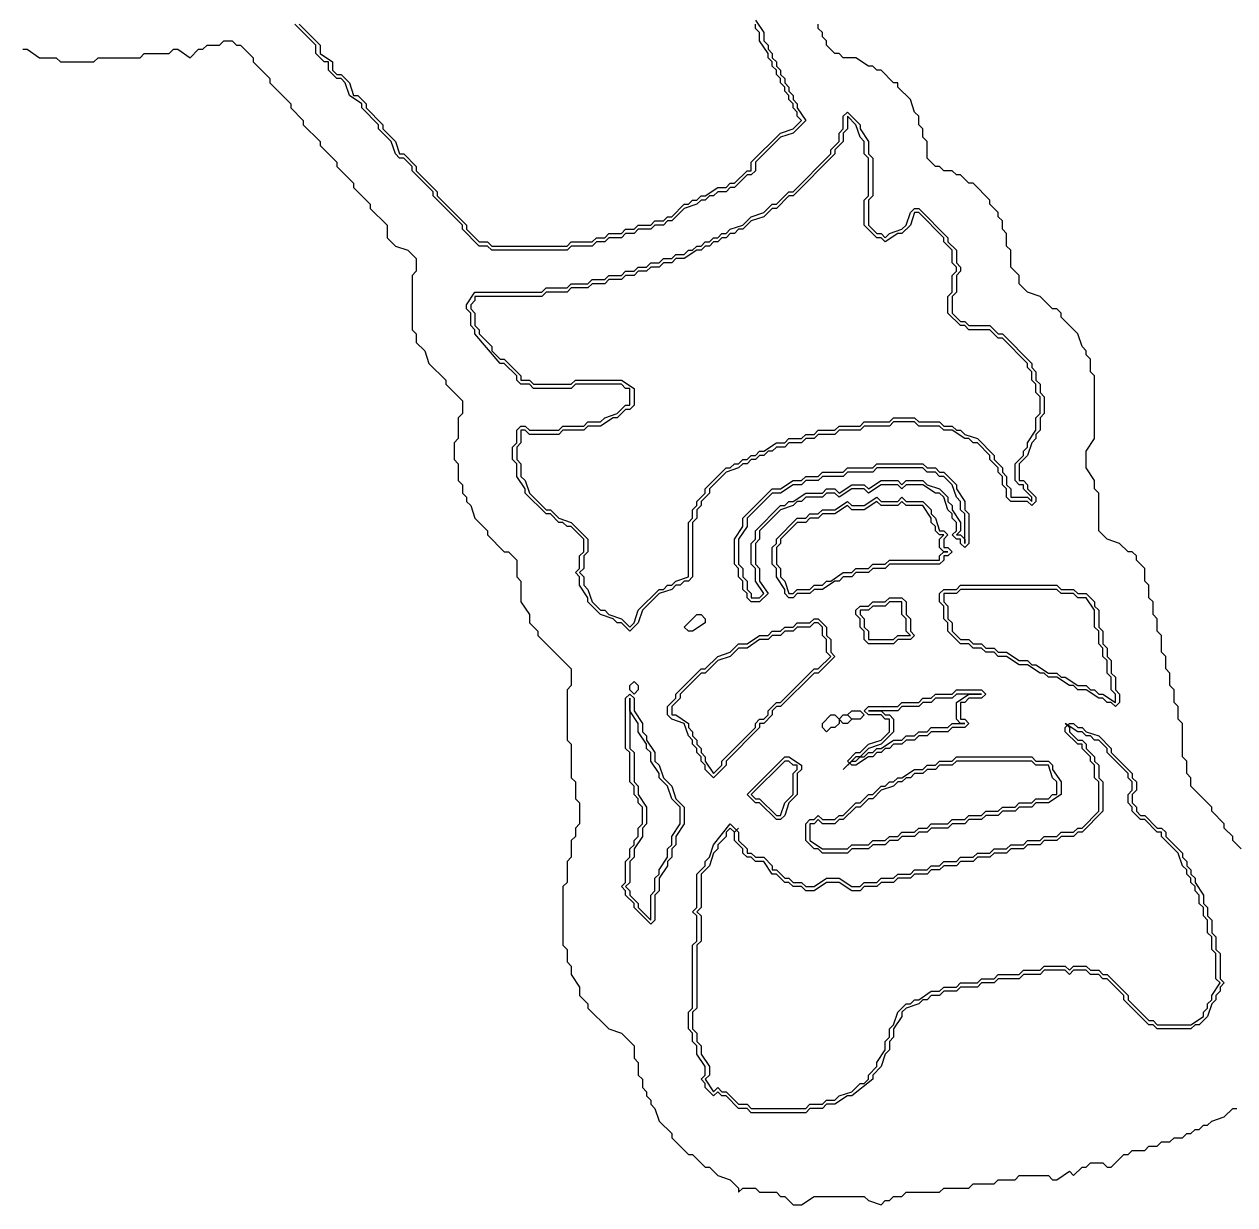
# Model space of a CAD drawing. Header units: millimetres. Extents: x 2 to 58.7, y 4.1 to 84.
# Drawn here: x 21.17 to 38.69, y 4.06 to 21.15 of the extents above; entities that cross this region are included whole.
import ezdxf

# ---------------------------------------------------------------- set-up
doc = ezdxf.new("R2010")
doc.units = ezdxf.units.MM
for name, color, linetype, true_color in [('CUT_OUTER', 1, 'Continuous', 0xa7a7a7), ('FILL_BLUE', 6, 'Continuous', 0x196fc6), ('FILL_SKIN', 3, 'Continuous', 0xfad3ab), ('FILL_WHITE', 4, 'Continuous', 0xf5f3f0), ('RAISED_METAL', 2, 'Continuous', 0xa7a7a7)]:
    doc.layers.add(name, color=color, linetype=linetype, true_color=true_color)

msp = doc.modelspace()

# ---------------------------------------------------------------- linework, layer by layer
at = {"layer": 'CUT_OUTER'}
for points in [[(38.783, 9.212), (38.662, 9.333), (38.662, 9.394), (38.541, 9.515), (38.541, 9.576), (38.359, 9.758), (38.359, 9.818), (38.056, 10.121), (38.056, 10.242), (37.996, 10.303), (37.996, 10.485), (37.935, 10.545), (37.935, 11.03), (37.874, 11.091), (37.874, 11.273), (37.814, 11.333), (37.814, 11.515), (37.753, 11.576), (37.753, 11.758), (37.693, 11.818), (37.693, 12), (37.632, 12.061), (37.632, 12.303), (37.571, 12.364), (37.571, 12.545), (37.511, 12.606), (37.511, 12.788), (37.45, 12.848), (37.45, 13.03), (37.39, 13.091), (37.39, 13.273), (37.268, 13.394), (37.268, 13.455), (37.208, 13.515), (37.147, 13.515), (37.026, 13.636), (36.844, 13.697), (36.723, 13.818), (36.723, 14.364), (36.662, 14.424), (36.662, 14.545), (36.541, 14.727), (36.541, 14.97), (36.662, 15.152), (36.662, 16.061), (36.602, 16.121), (36.602, 16.303), (36.541, 16.364), (36.541, 16.424), (36.481, 16.485), (36.42, 16.667), (36.178, 16.909), (36.178, 16.97), (36.117, 17.03), (36.056, 17.03), (35.875, 17.212), (35.693, 17.273), (35.572, 17.394), (35.572, 17.515), (35.45, 17.636), (35.45, 17.879), (35.39, 17.939), (35.39, 18.121), (35.329, 18.182), (35.329, 18.303), (35.269, 18.364), (35.269, 18.424), (35.147, 18.545), (35.147, 18.606), (34.905, 18.848), (34.844, 18.848), (34.723, 18.97), (34.663, 18.97), (34.602, 19.03), (34.481, 19.03), (34.42, 19.091), (34.36, 19.091), (34.238, 19.212), (34.238, 19.455), (34.178, 19.515), (34.178, 19.636), (34.117, 19.697), (34.117, 19.818), (34.057, 19.879), (33.996, 20.061), (33.814, 20.242), (33.814, 20.303), (33.754, 20.303), (33.572, 20.485), (33.511, 20.485), (33.451, 20.545), (33.39, 20.545), (33.208, 20.667), (33.026, 20.667), (32.966, 20.727), (32.905, 20.727), (32.784, 20.848), (32.784, 20.909), (32.723, 20.97), (32.723, 21.03), (32.663, 21.091), (32.663, 21.152)], [(21.149, 20.788), (21.21, 20.788), (21.392, 20.667), (21.634, 20.667), (21.695, 20.606), (22.179, 20.606), (22.24, 20.667), (22.846, 20.667), (22.907, 20.727), (23.27, 20.727), (23.331, 20.788), (23.391, 20.788), (23.573, 20.667), (23.694, 20.788), (23.755, 20.788), (23.816, 20.848), (23.997, 20.848), (24.058, 20.909), (24.179, 20.909), (24.24, 20.848), (24.3, 20.848), (24.482, 20.667), (24.482, 20.606), (24.724, 20.364), (24.724, 20.303), (25.027, 20), (25.027, 19.939), (25.209, 19.758), (25.209, 19.697), (25.452, 19.455), (25.452, 19.394), (25.694, 19.152), (25.694, 19.091), (25.936, 18.848), (25.936, 18.788), (26.179, 18.545), (26.179, 18.485), (26.421, 18.242), (26.421, 18.061), (26.542, 17.939), (26.724, 17.879), (26.845, 17.758), (26.845, 17.576), (26.785, 17.515), (26.785, 16.727), (26.845, 16.667), (26.845, 16.545), (26.967, 16.424), (27.027, 16.242), (27.27, 16), (27.27, 15.939), (27.512, 15.697), (27.512, 15.515), (27.451, 15.455), (27.451, 15.152), (27.391, 15.091), (27.391, 14.848), (27.451, 14.788), (27.451, 14.545), (27.512, 14.485), (27.512, 14.364), (27.573, 14.303), (27.573, 14.242), (27.633, 14.182), (27.694, 14), (27.876, 13.818), (27.876, 13.758), (28.118, 13.515), (28.179, 13.515), (28.3, 13.394), (28.3, 13.152), (28.36, 13.091), (28.36, 12.788), (28.482, 12.606), (28.482, 12.485), (28.603, 12.364), (28.603, 12.303), (29.088, 11.818), (29.088, 11.576), (29.027, 11.515), (29.027, 10.788), (29.088, 10.727), (29.088, 10.242), (29.148, 10.182), (29.148, 9.939), (29.209, 9.879), (29.209, 9.576), (29.148, 9.515), (29.148, 9.394), (29.088, 9.333), (29.088, 9.091), (29.027, 9.03), (29.027, 8.727), (28.966, 8.667), (28.966, 7.818), (29.027, 7.758), (29.027, 7.576), (29.088, 7.515), (29.088, 7.394), (29.209, 7.212), (29.209, 7.091), (29.33, 6.97), (29.33, 6.909), (29.633, 6.606), (29.815, 6.545), (29.997, 6.364), (29.997, 6.182), (30.057, 6.121), (30.057, 5.939), (30.118, 5.879), (30.118, 5.758), (30.178, 5.697), (30.178, 5.636), (30.239, 5.576), (30.239, 5.515), (30.3, 5.455), (30.36, 5.273), (30.542, 5.091), (30.542, 5.03), (30.784, 4.788), (30.845, 4.788), (31.027, 4.606), (31.087, 4.606), (31.209, 4.485), (31.39, 4.424), (31.511, 4.303), (31.511, 4.242), (31.572, 4.303), (31.754, 4.303), (31.814, 4.242), (32.057, 4.242), (32.117, 4.182), (32.178, 4.182), (32.299, 4.061), (32.42, 4.061), (32.602, 4.182), (33.329, 4.182), (33.39, 4.121), (33.572, 4.061), (33.632, 4.121), (33.693, 4.121), (33.754, 4.182), (33.875, 4.182), (33.935, 4.242), (34.42, 4.242), (34.481, 4.303), (34.844, 4.303), (34.905, 4.364), (35.208, 4.364), (35.269, 4.424), (35.511, 4.424), (35.572, 4.485), (35.996, 4.485), (36.056, 4.424), (36.117, 4.424), (36.299, 4.545), (36.359, 4.485), (36.481, 4.606), (36.541, 4.606), (36.602, 4.667), (36.784, 4.667), (36.844, 4.606), (36.905, 4.606), (37.087, 4.788), (37.147, 4.788), (37.208, 4.848), (37.39, 4.848), (37.45, 4.909), (37.571, 4.909), (37.632, 4.97), (37.753, 4.97), (37.814, 5.03), (37.935, 5.03), (37.996, 5.091), (38.056, 5.091), (38.117, 5.152), (38.177, 5.152), (38.238, 5.212), (38.299, 5.212), (38.359, 5.273), (38.541, 5.333), (38.662, 5.455), (38.723, 5.455)]]:
    msp.add_lwpolyline(points, dxfattribs=at)
at = {"layer": 'FILL_BLUE'}
msp.add_lwpolyline([(34.481, 13.758), (34.42, 13.758), (34.36, 13.818), (34.36, 13.879), (34.299, 13.939), (34.299, 14), (34.178, 14.182), (33.935, 14.182), (33.875, 14.242), (33.814, 14.182), (33.572, 14.182), (33.511, 14.242), (33.329, 14.121), (33.148, 14.121), (33.087, 14.182), (32.905, 14.061), (32.723, 14.061), (32.663, 14), (32.542, 14), (32.481, 13.939), (32.36, 13.939), (32.117, 13.697), (32.117, 13.636), (32.057, 13.576), (32.057, 13.333), (32.117, 13.273), (32.117, 13.152), (32.178, 13.091), (32.239, 12.909), (32.299, 12.909), (32.36, 12.97), (32.542, 12.97), (32.602, 13.03), (32.723, 13.03), (32.784, 13.091), (32.845, 13.091), (33.026, 13.212), (33.148, 13.212), (33.208, 13.273), (33.39, 13.273), (33.451, 13.333), (33.632, 13.333), (33.693, 13.394), (34.42, 13.394), (34.42, 13.455), (34.481, 13.515), (34.541, 13.515), (34.481, 13.515), (34.42, 13.576), (34.42, 13.697)], close=True, dxfattribs=at)
at = {"layer": 'FILL_SKIN'}
msp.add_lwpolyline([(25.149, 21.152), (25.452, 20.848), (25.452, 20.727), (25.633, 20.606), (25.633, 20.485), (25.694, 20.424), (25.755, 20.424), (25.876, 20.303), (25.936, 20.121), (25.997, 20.121), (26.118, 20), (26.118, 19.939), (26.361, 19.697), (26.361, 19.636), (26.542, 19.455), (26.603, 19.273), (26.664, 19.273), (26.845, 19.091), (26.845, 19.03), (27.148, 18.727), (27.148, 18.667), (27.573, 18.242), (27.573, 18.182), (27.754, 18), (27.876, 18), (27.936, 17.939), (29.027, 17.939), (29.088, 18), (29.391, 18), (29.451, 18.061), (29.572, 18.061), (29.633, 18.121), (29.815, 18.121), (29.875, 18.182), (29.997, 18.182), (30.057, 18.242), (30.239, 18.242), (30.3, 18.303), (30.421, 18.303), (30.481, 18.364), (30.542, 18.364), (30.724, 18.545), (30.784, 18.545), (30.845, 18.606), (30.906, 18.606), (30.966, 18.667), (31.027, 18.667), (31.209, 18.788), (31.33, 18.788), (31.39, 18.848), (31.451, 18.848), (31.633, 19.03), (31.693, 19.03), (31.693, 19.152), (32.117, 19.576), (32.299, 19.636), (32.42, 19.758), (32.36, 19.818), (32.36, 19.879), (32.299, 19.939), (32.299, 20), (32.239, 20.061), (32.239, 20.121), (32.178, 20.182), (32.178, 20.242), (32.117, 20.303), (32.117, 20.364), (32.057, 20.424), (32.057, 20.485), (31.996, 20.545), (31.996, 20.606), (31.936, 20.667), (31.936, 20.727), (31.814, 20.909), (31.814, 21.03), (31.754, 21.091), (31.754, 21.152)], dxfattribs=at)
at = {"layer": 'FILL_WHITE'}
for points in [[(33.087, 19.818), (33.087, 19.636), (33.026, 19.576), (33.026, 19.455), (32.905, 19.333), (32.905, 19.273), (32.299, 18.667), (32.239, 18.667), (32.057, 18.485), (31.996, 18.485), (31.875, 18.364), (31.693, 18.303), (31.572, 18.182), (31.511, 18.182), (31.451, 18.121), (31.39, 18.121), (31.33, 18.061), (31.269, 18.061), (31.209, 18), (31.148, 18), (31.087, 17.939), (31.027, 17.939), (30.966, 17.879), (30.906, 17.879), (30.724, 17.758), (30.603, 17.758), (30.542, 17.697), (30.421, 17.697), (30.36, 17.636), (30.239, 17.636), (30.178, 17.576), (30.057, 17.576), (29.997, 17.515), (29.875, 17.515), (29.815, 17.455), (29.633, 17.455), (29.572, 17.394), (29.391, 17.394), (29.33, 17.333), (29.088, 17.333), (29.027, 17.273), (28.724, 17.273), (28.663, 17.212), (27.694, 17.212), (27.694, 17.152), (27.633, 17.091), (27.633, 17.03), (27.694, 16.97), (27.694, 16.788), (27.754, 16.727), (27.754, 16.667), (27.936, 16.485), (27.936, 16.424), (28.057, 16.303), (28.118, 16.303), (28.36, 16.061), (28.36, 16), (28.482, 16), (28.542, 15.939), (29.088, 15.939), (29.148, 16), (29.815, 16), (29.997, 15.879), (29.997, 15.636), (29.936, 15.576), (29.875, 15.576), (29.754, 15.455), (29.694, 15.455), (29.512, 15.333), (29.33, 15.333), (29.269, 15.273), (28.966, 15.273), (28.906, 15.212), (28.482, 15.212), (28.421, 15.273), (28.36, 15.273), (28.36, 15.091), (28.3, 15.03), (28.3, 14.848), (28.36, 14.788), (28.36, 14.606), (28.421, 14.545), (28.482, 14.364), (28.724, 14.121), (28.785, 14.121), (28.906, 14), (29.088, 13.939), (29.33, 13.697), (29.33, 13.515), (29.269, 13.455), (29.269, 13.273), (29.209, 13.212), (29.269, 13.152), (29.269, 13.03), (29.33, 12.97), (29.391, 12.788), (29.512, 12.667), (29.572, 12.667), (29.633, 12.606), (29.815, 12.545), (29.936, 12.424), (29.997, 12.485), (30.057, 12.667), (30.36, 12.97), (30.421, 12.97), (30.481, 13.03), (30.542, 13.03), (30.603, 13.091), (30.784, 13.152), (30.784, 13.939), (30.845, 14), (30.845, 14.121), (30.906, 14.182), (30.906, 14.242), (31.027, 14.364), (31.027, 14.424), (31.33, 14.727), (31.39, 14.727), (31.451, 14.788), (31.511, 14.788), (31.572, 14.848), (31.633, 14.848), (31.693, 14.909), (31.754, 14.909), (31.814, 14.97), (31.875, 14.97), (32.057, 15.091), (32.178, 15.091), (32.239, 15.152), (32.42, 15.152), (32.481, 15.212), (32.602, 15.212), (32.663, 15.273), (32.905, 15.273), (32.966, 15.333), (33.269, 15.333), (33.329, 15.394), (33.693, 15.394), (33.754, 15.455), (34.057, 15.455), (34.117, 15.394), (34.42, 15.394), (34.481, 15.333), (34.602, 15.333), (34.663, 15.273), (34.723, 15.273), (34.784, 15.212), (34.966, 15.152), (35.208, 14.909), (35.208, 14.848), (35.329, 14.727), (35.329, 14.667), (35.39, 14.606), (35.39, 14.485), (35.45, 14.424), (35.45, 14.303), (35.693, 14.303), (35.753, 14.242), (35.753, 14.303), (35.632, 14.424), (35.632, 14.485), (35.572, 14.485), (35.511, 14.545), (35.511, 14.788), (35.632, 14.909), (35.632, 14.97), (35.693, 15.03), (35.693, 15.091), (35.814, 15.273), (35.814, 15.455), (35.875, 15.515), (35.875, 15.758), (35.814, 15.818), (35.814, 15.939), (35.753, 16), (35.753, 16.121), (35.693, 16.182), (35.693, 16.242), (35.329, 16.606), (35.269, 16.606), (35.147, 16.727), (34.844, 16.727), (34.784, 16.788), (34.723, 16.788), (34.541, 16.97), (34.541, 17.212), (34.602, 17.273), (34.602, 17.515), (34.663, 17.576), (34.663, 17.636), (34.602, 17.697), (34.602, 17.879), (34.481, 18), (34.481, 18.061), (34.117, 18.424), (34.057, 18.424), (33.996, 18.242), (33.875, 18.121), (33.814, 18.121), (33.632, 18), (33.572, 18.061), (33.511, 18.061), (33.329, 18.242), (33.329, 18.606), (33.39, 18.667), (33.39, 19.212), (33.329, 19.273), (33.329, 19.455), (33.269, 19.515), (33.208, 19.697)], [(34.602, 14.485), (34.481, 14.606), (34.42, 14.606), (34.36, 14.667), (34.238, 14.667), (34.178, 14.727), (33.511, 14.727), (33.451, 14.667), (33.087, 14.667), (33.026, 14.606), (32.723, 14.606), (32.663, 14.545), (32.481, 14.545), (32.42, 14.485), (32.299, 14.485), (32.117, 14.364), (31.996, 14.364), (31.633, 14), (31.633, 13.879), (31.511, 13.697), (31.511, 13.333), (31.572, 13.273), (31.572, 13.152), (31.633, 13.091), (31.633, 12.97), (31.693, 12.909), (31.693, 12.848), (31.814, 12.848), (31.875, 12.909), (31.754, 13.091), (31.754, 13.273), (31.693, 13.333), (31.693, 13.636), (31.754, 13.697), (31.754, 13.818), (32.117, 14.182), (32.178, 14.182), (32.239, 14.242), (32.299, 14.242), (32.481, 14.364), (32.723, 14.364), (32.784, 14.424), (32.905, 14.424), (32.966, 14.364), (33.148, 14.485), (33.329, 14.485), (33.39, 14.424), (33.572, 14.545), (33.814, 14.545), (33.875, 14.485), (33.935, 14.545), (34.178, 14.545), (34.238, 14.485), (34.42, 14.424), (34.541, 14.303), (34.541, 14.242), (34.602, 14.182), (34.602, 14.121), (34.723, 13.939), (34.723, 13.818), (34.663, 13.758), (34.723, 13.758), (34.784, 13.697), (34.784, 13.636), (34.784, 14.061), (34.723, 14.121), (34.723, 14.242), (34.663, 14.303)], [(34.481, 12.909), (34.481, 12.788), (34.541, 12.727), (34.541, 12.545), (34.602, 12.485), (34.602, 12.364), (34.723, 12.242), (34.844, 12.242), (34.905, 12.182), (35.026, 12.182), (35.087, 12.121), (35.208, 12.121), (35.269, 12.061), (35.39, 12.061), (35.572, 11.939), (35.693, 11.939), (35.753, 11.879), (35.814, 11.879), (35.996, 11.758), (36.117, 11.758), (36.178, 11.697), (36.238, 11.697), (36.42, 11.576), (36.541, 11.576), (36.602, 11.515), (36.662, 11.515), (36.723, 11.455), (36.784, 11.455), (36.965, 11.333), (36.965, 11.455), (36.905, 11.515), (36.905, 11.697), (36.844, 11.758), (36.844, 11.939), (36.784, 12), (36.784, 12.121), (36.723, 12.182), (36.723, 12.364), (36.662, 12.424), (36.662, 12.667), (36.541, 12.848), (36.42, 12.848), (36.359, 12.909), (36.178, 12.909), (36.117, 12.97), (34.723, 12.97), (34.663, 12.909)], [(33.875, 12.788), (33.693, 12.788), (33.632, 12.727), (33.451, 12.727), (33.39, 12.667), (33.269, 12.667), (33.269, 12.606), (33.329, 12.545), (33.329, 12.424), (33.39, 12.364), (33.39, 12.242), (33.754, 12.242), (33.814, 12.303), (33.996, 12.303), (33.935, 12.364), (33.935, 12.545), (33.875, 12.606)], [(32.663, 12.485), (32.602, 12.485), (32.542, 12.424), (32.36, 12.424), (32.299, 12.364), (32.178, 12.364), (32.117, 12.303), (31.996, 12.303), (31.936, 12.242), (31.814, 12.242), (31.633, 12.121), (31.511, 12.121), (31.39, 12), (31.209, 11.939), (31.027, 11.758), (30.966, 11.758), (30.663, 11.455), (30.663, 11.394), (30.542, 11.273), (30.542, 11.152), (30.603, 11.152), (30.784, 11.03), (30.784, 10.97), (30.845, 10.909), (30.845, 10.848), (30.906, 10.788), (30.906, 10.727), (30.966, 10.667), (30.966, 10.606), (31.027, 10.545), (31.027, 10.485), (31.148, 10.303), (31.269, 10.424), (31.269, 10.485), (31.754, 10.97), (31.754, 11.03), (31.814, 11.091), (31.875, 11.091), (31.936, 11.152), (31.936, 11.212), (32.057, 11.333), (32.117, 11.333), (32.602, 11.818), (32.663, 11.818), (32.845, 12), (32.784, 12.061), (32.784, 12.242), (32.723, 12.303), (32.723, 12.424)], [(29.936, 11.394), (29.936, 10.667), (29.997, 10.606), (29.997, 10.182), (30.057, 10.121), (30.057, 10), (30.178, 9.818), (30.178, 9.576), (30.118, 9.515), (30.118, 9.394), (29.997, 9.212), (29.997, 9.091), (29.936, 9.03), (29.936, 8.727), (29.875, 8.667), (29.936, 8.606), (29.936, 8.545), (30.057, 8.424), (30.057, 8.364), (30.239, 8.182), (30.239, 8.545), (30.3, 8.606), (30.3, 8.788), (30.36, 8.848), (30.36, 8.909), (30.481, 9.091), (30.481, 9.212), (30.542, 9.273), (30.542, 9.394), (30.663, 9.576), (30.663, 9.818), (30.542, 9.939), (30.481, 10.121), (30.36, 10.242), (30.36, 10.303), (30.239, 10.485), (30.239, 10.606), (30.178, 10.667), (30.178, 10.727), (30.057, 10.909), (30.057, 11.03), (29.936, 11.212)], [(35.026, 11.455), (34.663, 11.455), (34.602, 11.394), (34.36, 11.394), (34.299, 11.333), (34.178, 11.333), (34.117, 11.273), (33.875, 11.273), (33.814, 11.212), (33.39, 11.212), (33.572, 11.212), (33.632, 11.152), (33.693, 11.152), (33.754, 11.091), (33.754, 10.909), (33.572, 10.727), (33.39, 10.667), (33.269, 10.545), (33.208, 10.545), (33.026, 10.364), (33.148, 10.485), (33.208, 10.485), (33.269, 10.545), (33.329, 10.545), (33.39, 10.606), (33.451, 10.606), (33.511, 10.667), (33.572, 10.667), (33.754, 10.788), (33.875, 10.788), (33.935, 10.848), (34.057, 10.848), (34.117, 10.909), (34.238, 10.909), (34.299, 10.97), (34.541, 10.97), (34.602, 11.03), (34.784, 11.03), (34.723, 11.03), (34.663, 11.091), (34.663, 11.333), (34.844, 11.455)], [(38.177, 8.545), (38.117, 8.606), (38.117, 8.667), (38.056, 8.727), (38.056, 8.788), (37.996, 8.848), (37.996, 8.909), (37.935, 8.97), (37.874, 9.152), (37.632, 9.394), (37.632, 9.455), (37.571, 9.455), (37.39, 9.636), (37.329, 9.636), (37.208, 9.758), (37.208, 9.818), (37.147, 9.879), (37.147, 10), (37.208, 10.061), (37.208, 10.182), (37.147, 10.242), (37.147, 10.303), (36.844, 10.606), (36.844, 10.667), (36.723, 10.788), (36.662, 10.788), (36.602, 10.848), (36.541, 10.848), (36.481, 10.909), (36.42, 10.909), (36.238, 11.03), (36.299, 10.97), (36.299, 10.909), (36.42, 10.788), (36.481, 10.788), (36.541, 10.727), (36.541, 10.667), (36.662, 10.545), (36.662, 10.485), (36.723, 10.424), (36.723, 10.242), (36.784, 10.182), (36.784, 9.758), (36.481, 9.455), (36.42, 9.455), (36.359, 9.394), (36.178, 9.394), (36.117, 9.333), (35.935, 9.333), (35.875, 9.273), (35.693, 9.273), (35.632, 9.212), (35.45, 9.212), (35.39, 9.152), (35.208, 9.152), (35.147, 9.091), (34.966, 9.091), (34.905, 9.03), (34.723, 9.03), (34.663, 8.97), (34.481, 8.97), (34.42, 8.909), (34.299, 8.909), (34.238, 8.848), (34.057, 8.848), (33.996, 8.788), (33.814, 8.788), (33.754, 8.727), (33.572, 8.727), (33.511, 8.667), (33.329, 8.667), (33.269, 8.606), (33.148, 8.606), (32.966, 8.727), (32.784, 8.727), (32.602, 8.606), (32.481, 8.606), (32.42, 8.667), (32.299, 8.667), (32.239, 8.727), (32.178, 8.727), (32.057, 8.848), (31.996, 8.848), (31.875, 9.03), (31.754, 9.03), (31.693, 9.091), (31.633, 9.091), (31.572, 9.152), (31.572, 9.212), (31.451, 9.333), (31.451, 9.455), (31.511, 9.515), (31.451, 9.455), (31.39, 9.515), (31.33, 9.455), (31.33, 9.394), (31.209, 9.273), (31.209, 9.212), (31.148, 9.152), (31.087, 8.97), (30.966, 8.848), (30.966, 8.364), (30.906, 8.303), (30.966, 8.242), (30.966, 7.879), (30.906, 7.818), (30.906, 6.909), (30.845, 6.848), (30.845, 6.606), (30.906, 6.545), (30.906, 6.424), (30.966, 6.364), (30.966, 6.242), (31.087, 6.061), (31.087, 5.939), (31.027, 5.879), (31.148, 5.697), (31.209, 5.758), (31.269, 5.697), (31.33, 5.697), (31.511, 5.515), (31.633, 5.515), (31.693, 5.455), (32.481, 5.455), (32.542, 5.515), (32.723, 5.515), (32.784, 5.576), (32.905, 5.576), (32.966, 5.636), (33.148, 5.697), (33.269, 5.818), (33.329, 5.818), (33.39, 5.879), (33.39, 5.939), (33.511, 6.061), (33.511, 6.121), (33.632, 6.303), (33.632, 6.424), (33.693, 6.485), (33.693, 6.606), (33.754, 6.667), (33.814, 6.848), (33.935, 6.97), (33.996, 6.97), (34.057, 7.03), (34.117, 7.03), (34.299, 7.152), (34.42, 7.152), (34.481, 7.212), (34.663, 7.212), (34.723, 7.273), (34.966, 7.273), (35.026, 7.333), (35.208, 7.333), (35.269, 7.394), (35.572, 7.394), (35.632, 7.455), (35.875, 7.455), (35.935, 7.515), (36.238, 7.515), (36.299, 7.455), (36.359, 7.515), (36.541, 7.515), (36.602, 7.455), (36.723, 7.455), (36.784, 7.394), (36.844, 7.394), (37.147, 7.091), (37.147, 7.03), (37.45, 6.727), (37.511, 6.727), (37.571, 6.667), (38.056, 6.667), (38.238, 6.788), (38.238, 6.848), (38.299, 6.909), (38.299, 6.97), (38.359, 7.03), (38.359, 7.091), (38.48, 7.273), (38.42, 7.333), (38.42, 7.697), (38.359, 7.758), (38.359, 7.939), (38.299, 8), (38.299, 8.182), (38.238, 8.242), (38.238, 8.364), (38.177, 8.424)], [(32.239, 10.485), (32.178, 10.485), (31.693, 10), (31.754, 9.939), (31.814, 9.939), (32.057, 9.697), (32.117, 9.697), (32.178, 9.879), (32.299, 10), (32.299, 10.303), (32.36, 10.364), (32.36, 10.424), (32.299, 10.424)], [(36.117, 10.182), (36.056, 10.242), (35.996, 10.424), (35.814, 10.424), (35.753, 10.485), (34.663, 10.485), (34.602, 10.424), (34.42, 10.424), (34.36, 10.364), (34.238, 10.364), (34.178, 10.303), (34.057, 10.303), (33.996, 10.242), (33.935, 10.242), (33.875, 10.182), (33.814, 10.182), (33.754, 10.121), (33.572, 10.061), (33.451, 9.939), (33.39, 9.939), (33.269, 9.818), (33.208, 9.818), (33.026, 9.636), (32.966, 9.636), (32.905, 9.576), (32.723, 9.576), (32.663, 9.636), (32.602, 9.576), (32.542, 9.576), (32.542, 9.333), (32.723, 9.212), (33.087, 9.212), (33.148, 9.273), (33.39, 9.273), (33.451, 9.333), (33.632, 9.333), (33.693, 9.394), (33.814, 9.394), (33.875, 9.455), (34.057, 9.455), (34.117, 9.515), (34.238, 9.515), (34.299, 9.576), (34.541, 9.576), (34.602, 9.636), (34.784, 9.636), (34.844, 9.697), (35.026, 9.697), (35.087, 9.758), (35.269, 9.758), (35.329, 9.818), (35.511, 9.818), (35.572, 9.879), (35.753, 9.879), (35.814, 9.939), (35.996, 9.939), (36.056, 10), (36.117, 10)]]:
    msp.add_lwpolyline(points, close=True, dxfattribs=at)
at = {"layer": 'RAISED_METAL'}
for points in [[(31.754, 21.212), (31.875, 21.03), (31.875, 20.909), (31.936, 20.848), (31.936, 20.788), (31.996, 20.727), (31.996, 20.667), (32.057, 20.606), (32.057, 20.545), (32.117, 20.485), (32.117, 20.424), (32.178, 20.364), (32.178, 20.303), (32.239, 20.242), (32.239, 20.182), (32.299, 20.121), (32.299, 20.061), (32.36, 20), (32.36, 19.939), (32.481, 19.758), (32.299, 19.576), (32.117, 19.515), (31.754, 19.152), (31.754, 19.03), (31.693, 18.97), (31.633, 18.97), (31.451, 18.788), (31.39, 18.788), (31.33, 18.727), (31.209, 18.727), (31.148, 18.667), (31.087, 18.667), (31.027, 18.606), (30.966, 18.606), (30.906, 18.545), (30.724, 18.485), (30.542, 18.303), (30.481, 18.303), (30.421, 18.242), (30.3, 18.242), (30.239, 18.182), (30.057, 18.182), (29.997, 18.121), (29.875, 18.121), (29.815, 18.061), (29.633, 18.061), (29.572, 18), (29.451, 18), (29.391, 17.939), (29.088, 17.939), (29.027, 17.879), (27.936, 17.879), (27.876, 17.939), (27.754, 17.939), (27.512, 18.182), (27.512, 18.242), (27.088, 18.667), (27.088, 18.727), (26.785, 19.03), (26.785, 19.091), (26.664, 19.212), (26.603, 19.212), (26.542, 19.273), (26.482, 19.455), (26.3, 19.636), (26.3, 19.697), (26.058, 19.939), (26.058, 20), (25.876, 20.121), (25.815, 20.303), (25.755, 20.364), (25.694, 20.364), (25.573, 20.485), (25.573, 20.606), (25.512, 20.606), (25.391, 20.727), (25.391, 20.848), (25.088, 21.152)], [(38.783, 9.212), (38.662, 9.333), (38.662, 9.394), (38.541, 9.515), (38.541, 9.576), (38.359, 9.758), (38.359, 9.818), (38.056, 10.121), (38.056, 10.242), (37.996, 10.303), (37.996, 10.485), (37.935, 10.545), (37.935, 11.03), (37.874, 11.091), (37.874, 11.273), (37.814, 11.333), (37.814, 11.515), (37.753, 11.576), (37.753, 11.758), (37.693, 11.818), (37.693, 12), (37.632, 12.061), (37.632, 12.303), (37.571, 12.364), (37.571, 12.545), (37.511, 12.606), (37.511, 12.788), (37.45, 12.848), (37.45, 13.03), (37.39, 13.091), (37.39, 13.273), (37.268, 13.394), (37.268, 13.455), (37.208, 13.515), (37.147, 13.515), (37.026, 13.636), (36.844, 13.697), (36.723, 13.818), (36.723, 14.364), (36.662, 14.424), (36.662, 14.545), (36.541, 14.727), (36.541, 14.97), (36.662, 15.152), (36.662, 16.061), (36.602, 16.121), (36.602, 16.303), (36.541, 16.364), (36.541, 16.424), (36.481, 16.485), (36.42, 16.667), (36.178, 16.909), (36.178, 16.97), (36.117, 17.03), (36.056, 17.03), (35.875, 17.212), (35.693, 17.273), (35.572, 17.394), (35.572, 17.515), (35.45, 17.636), (35.45, 17.879), (35.39, 17.939), (35.39, 18.121), (35.329, 18.182), (35.329, 18.303), (35.269, 18.364), (35.269, 18.424), (35.147, 18.545), (35.147, 18.606), (34.905, 18.848), (34.844, 18.848), (34.723, 18.97), (34.663, 18.97), (34.602, 19.03), (34.481, 19.03), (34.42, 19.091), (34.36, 19.091), (34.238, 19.212), (34.238, 19.455), (34.178, 19.515), (34.178, 19.636), (34.117, 19.697), (34.117, 19.818), (34.057, 19.879), (33.996, 20.061), (33.814, 20.242), (33.814, 20.303), (33.754, 20.303), (33.572, 20.485), (33.511, 20.485), (33.451, 20.545), (33.39, 20.545), (33.208, 20.667), (33.026, 20.667), (32.966, 20.727), (32.905, 20.727), (32.784, 20.848), (32.784, 20.909), (32.723, 20.97), (32.723, 21.03), (32.663, 21.091), (32.663, 21.152)], [(21.149, 20.788), (21.21, 20.788), (21.392, 20.667), (21.634, 20.667), (21.695, 20.606), (22.179, 20.606), (22.24, 20.667), (22.846, 20.667), (22.907, 20.727), (23.27, 20.727), (23.331, 20.788), (23.391, 20.788), (23.573, 20.667), (23.694, 20.788), (23.755, 20.788), (23.816, 20.848), (23.997, 20.848), (24.058, 20.909), (24.179, 20.909), (24.24, 20.848), (24.3, 20.848), (24.482, 20.667), (24.482, 20.606), (24.724, 20.364), (24.724, 20.303), (25.027, 20), (25.027, 19.939), (25.209, 19.758), (25.209, 19.697), (25.452, 19.455), (25.452, 19.394), (25.694, 19.152), (25.694, 19.091), (25.936, 18.848), (25.936, 18.788), (26.179, 18.545), (26.179, 18.485), (26.421, 18.242), (26.421, 18.061), (26.542, 17.939), (26.724, 17.879), (26.845, 17.758), (26.845, 17.576), (26.785, 17.515), (26.785, 16.727), (26.845, 16.667), (26.845, 16.545), (26.967, 16.424), (27.027, 16.242), (27.27, 16), (27.27, 15.939), (27.512, 15.697), (27.512, 15.515), (27.451, 15.455), (27.451, 15.152), (27.391, 15.091), (27.391, 14.848), (27.451, 14.788), (27.451, 14.545), (27.512, 14.485), (27.512, 14.364), (27.573, 14.303), (27.573, 14.242), (27.633, 14.182), (27.694, 14), (27.876, 13.818), (27.876, 13.758), (28.118, 13.515), (28.179, 13.515), (28.3, 13.394), (28.3, 13.152), (28.36, 13.091), (28.36, 12.788), (28.482, 12.606), (28.482, 12.485), (28.603, 12.364), (28.603, 12.303), (29.088, 11.818), (29.088, 11.576), (29.027, 11.515), (29.027, 10.788), (29.088, 10.727), (29.088, 10.242), (29.148, 10.182), (29.148, 9.939), (29.209, 9.879), (29.209, 9.576), (29.148, 9.515), (29.148, 9.394), (29.088, 9.333), (29.088, 9.091), (29.027, 9.03), (29.027, 8.727), (28.966, 8.667), (28.966, 7.818), (29.027, 7.758), (29.027, 7.576), (29.088, 7.515), (29.088, 7.394), (29.209, 7.212), (29.209, 7.091), (29.33, 6.97), (29.33, 6.909), (29.633, 6.606), (29.815, 6.545), (29.997, 6.364), (29.997, 6.182), (30.057, 6.121), (30.057, 5.939), (30.118, 5.879), (30.118, 5.758), (30.178, 5.697), (30.178, 5.636), (30.239, 5.576), (30.239, 5.515), (30.3, 5.455), (30.36, 5.273), (30.542, 5.091), (30.542, 5.03), (30.784, 4.788), (30.845, 4.788), (31.027, 4.606), (31.087, 4.606), (31.209, 4.485), (31.39, 4.424), (31.511, 4.303), (31.511, 4.242), (31.572, 4.303), (31.754, 4.303), (31.814, 4.242), (32.057, 4.242), (32.117, 4.182), (32.178, 4.182), (32.299, 4.061), (32.42, 4.061), (32.602, 4.182), (33.329, 4.182), (33.39, 4.121), (33.572, 4.061), (33.632, 4.121), (33.693, 4.121), (33.754, 4.182), (33.875, 4.182), (33.935, 4.242), (34.42, 4.242), (34.481, 4.303), (34.844, 4.303), (34.905, 4.364), (35.208, 4.364), (35.269, 4.424), (35.511, 4.424), (35.572, 4.485), (35.996, 4.485), (36.056, 4.424), (36.117, 4.424), (36.299, 4.545), (36.359, 4.485), (36.481, 4.606), (36.541, 4.606), (36.602, 4.667), (36.784, 4.667), (36.844, 4.606), (36.905, 4.606), (37.087, 4.788), (37.147, 4.788), (37.208, 4.848), (37.39, 4.848), (37.45, 4.909), (37.571, 4.909), (37.632, 4.97), (37.753, 4.97), (37.814, 5.03), (37.935, 5.03), (37.996, 5.091), (38.056, 5.091), (38.117, 5.152), (38.177, 5.152), (38.238, 5.212), (38.299, 5.212), (38.359, 5.273), (38.541, 5.333), (38.662, 5.455), (38.723, 5.455)]]:
    msp.add_lwpolyline(points, dxfattribs=at)
for points in [[(33.087, 19.879), (33.269, 19.697), (33.269, 19.636), (33.39, 19.455), (33.39, 19.273), (33.451, 19.212), (33.451, 18.667), (33.39, 18.606), (33.39, 18.242), (33.511, 18.121), (33.572, 18.121), (33.632, 18.061), (33.693, 18.121), (33.875, 18.182), (33.935, 18.242), (33.996, 18.424), (34.057, 18.485), (34.117, 18.485), (34.541, 18.061), (34.541, 18), (34.663, 17.879), (34.663, 17.697), (34.723, 17.636), (34.723, 17.576), (34.663, 17.515), (34.663, 17.273), (34.602, 17.212), (34.602, 16.97), (34.723, 16.848), (34.784, 16.848), (34.844, 16.788), (35.147, 16.788), (35.269, 16.667), (35.329, 16.667), (35.753, 16.242), (35.753, 16.182), (35.814, 16.121), (35.814, 16), (35.875, 15.939), (35.875, 15.818), (35.935, 15.758), (35.935, 15.515), (35.875, 15.455), (35.875, 15.273), (35.814, 15.212), (35.814, 15.152), (35.753, 15.091), (35.693, 14.909), (35.572, 14.788), (35.572, 14.545), (35.632, 14.545), (35.693, 14.485), (35.693, 14.424), (35.814, 14.303), (35.814, 14.242), (35.753, 14.182), (35.693, 14.242), (35.45, 14.242), (35.39, 14.303), (35.39, 14.424), (35.329, 14.485), (35.329, 14.606), (35.269, 14.667), (35.269, 14.727), (35.147, 14.848), (35.147, 14.909), (34.966, 15.091), (34.905, 15.091), (34.844, 15.152), (34.784, 15.152), (34.602, 15.273), (34.481, 15.273), (34.42, 15.333), (34.117, 15.333), (34.057, 15.394), (33.754, 15.394), (33.693, 15.333), (33.329, 15.333), (33.269, 15.273), (32.966, 15.273), (32.905, 15.212), (32.663, 15.212), (32.602, 15.152), (32.481, 15.152), (32.42, 15.091), (32.239, 15.091), (32.178, 15.03), (32.057, 15.03), (31.996, 14.97), (31.936, 14.97), (31.875, 14.909), (31.814, 14.909), (31.754, 14.848), (31.693, 14.848), (31.633, 14.788), (31.572, 14.788), (31.511, 14.727), (31.33, 14.667), (31.087, 14.424), (31.087, 14.364), (30.966, 14.242), (30.966, 14.182), (30.906, 14.121), (30.906, 14), (30.845, 13.939), (30.845, 13.152), (30.784, 13.091), (30.724, 13.091), (30.663, 13.03), (30.603, 13.03), (30.542, 12.97), (30.36, 12.909), (30.118, 12.667), (30.057, 12.485), (29.936, 12.364), (29.815, 12.485), (29.754, 12.485), (29.694, 12.545), (29.512, 12.606), (29.33, 12.788), (29.33, 12.848), (29.209, 13.03), (29.209, 13.152), (29.148, 13.212), (29.209, 13.273), (29.209, 13.455), (29.269, 13.515), (29.269, 13.697), (29.088, 13.879), (29.027, 13.879), (28.966, 13.939), (28.906, 13.939), (28.785, 14.061), (28.724, 14.061), (28.421, 14.364), (28.421, 14.424), (28.3, 14.606), (28.3, 14.788), (28.239, 14.848), (28.239, 15.03), (28.3, 15.091), (28.3, 15.273), (28.36, 15.333), (28.421, 15.333), (28.482, 15.273), (28.906, 15.273), (28.966, 15.333), (29.269, 15.333), (29.33, 15.394), (29.512, 15.394), (29.572, 15.455), (29.754, 15.515), (29.875, 15.636), (29.936, 15.636), (29.936, 15.879), (29.875, 15.879), (29.815, 15.939), (29.148, 15.939), (29.088, 15.879), (28.542, 15.879), (28.482, 15.939), (28.36, 15.939), (28.3, 16), (28.3, 16.061), (28.118, 16.242), (28.057, 16.242), (27.694, 16.667), (27.694, 16.727), (27.633, 16.788), (27.633, 16.97), (27.573, 17.03), (27.573, 17.091), (27.694, 17.273), (28.663, 17.273), (28.724, 17.333), (29.027, 17.333), (29.088, 17.394), (29.33, 17.394), (29.391, 17.455), (29.572, 17.455), (29.633, 17.515), (29.815, 17.515), (29.875, 17.576), (29.997, 17.576), (30.057, 17.636), (30.178, 17.636), (30.239, 17.697), (30.36, 17.697), (30.421, 17.758), (30.542, 17.758), (30.603, 17.818), (30.724, 17.818), (30.784, 17.879), (30.845, 17.879), (30.906, 17.939), (30.966, 17.939), (31.027, 18), (31.087, 18), (31.148, 18.061), (31.209, 18.061), (31.269, 18.121), (31.33, 18.121), (31.39, 18.182), (31.572, 18.242), (31.693, 18.364), (31.875, 18.424), (31.996, 18.545), (32.057, 18.545), (32.239, 18.727), (32.299, 18.727), (32.845, 19.273), (32.845, 19.333), (32.966, 19.455), (32.966, 19.576), (33.026, 19.636), (33.026, 19.818)], [(34.663, 14.485), (34.663, 14.424), (34.784, 14.242), (34.784, 14.121), (34.844, 14.061), (34.844, 13.636), (34.784, 13.576), (34.723, 13.636), (34.723, 13.697), (34.663, 13.697), (34.602, 13.758), (34.663, 13.818), (34.663, 13.939), (34.602, 14), (34.602, 14.061), (34.541, 14.121), (34.481, 14.303), (34.42, 14.364), (34.36, 14.364), (34.178, 14.485), (33.935, 14.485), (33.875, 14.424), (33.814, 14.485), (33.572, 14.485), (33.39, 14.364), (33.329, 14.424), (33.148, 14.424), (32.966, 14.303), (32.905, 14.364), (32.784, 14.364), (32.723, 14.303), (32.481, 14.303), (32.42, 14.242), (32.36, 14.242), (32.299, 14.182), (32.117, 14.121), (31.814, 13.818), (31.814, 13.697), (31.754, 13.636), (31.754, 13.333), (31.814, 13.273), (31.814, 13.091), (31.936, 12.909), (31.814, 12.788), (31.693, 12.788), (31.633, 12.848), (31.633, 12.909), (31.572, 12.97), (31.572, 13.091), (31.511, 13.152), (31.511, 13.273), (31.451, 13.333), (31.451, 13.697), (31.572, 13.879), (31.572, 14), (31.996, 14.424), (32.117, 14.424), (32.299, 14.545), (32.42, 14.545), (32.481, 14.606), (32.663, 14.606), (32.723, 14.667), (33.026, 14.667), (33.087, 14.727), (33.451, 14.727), (33.511, 14.788), (34.178, 14.788), (34.238, 14.727), (34.36, 14.727), (34.42, 14.667), (34.481, 14.667)], [(34.541, 13.758), (34.481, 13.697), (34.481, 13.576), (34.541, 13.576), (34.602, 13.515), (34.541, 13.455), (34.481, 13.455), (34.481, 13.394), (34.42, 13.333), (33.693, 13.333), (33.632, 13.273), (33.451, 13.273), (33.39, 13.212), (33.208, 13.212), (33.148, 13.152), (33.026, 13.152), (32.966, 13.091), (32.905, 13.091), (32.723, 12.97), (32.602, 12.97), (32.542, 12.909), (32.36, 12.909), (32.299, 12.848), (32.239, 12.848), (32.178, 12.909), (32.178, 12.97), (32.057, 13.152), (32.057, 13.273), (31.996, 13.333), (31.996, 13.576), (32.057, 13.636), (32.057, 13.697), (32.36, 14), (32.481, 14), (32.542, 14.061), (32.663, 14.061), (32.723, 14.121), (32.905, 14.121), (33.087, 14.242), (33.148, 14.182), (33.329, 14.182), (33.511, 14.303), (33.572, 14.242), (33.814, 14.242), (33.875, 14.303), (33.935, 14.242), (34.178, 14.242), (34.299, 14.121), (34.299, 14.061), (34.36, 14), (34.42, 13.818), (34.481, 13.818)], [(34.42, 12.909), (34.481, 12.97), (34.663, 12.97), (34.723, 13.03), (36.117, 13.03), (36.178, 12.97), (36.359, 12.97), (36.42, 12.909), (36.541, 12.909), (36.662, 12.788), (36.662, 12.727), (36.723, 12.667), (36.723, 12.424), (36.784, 12.364), (36.784, 12.182), (36.844, 12.121), (36.844, 12), (36.905, 11.939), (36.905, 11.758), (36.965, 11.697), (36.965, 11.515), (37.026, 11.455), (37.026, 11.333), (36.965, 11.273), (36.905, 11.333), (36.844, 11.333), (36.784, 11.394), (36.723, 11.394), (36.541, 11.515), (36.42, 11.515), (36.359, 11.576), (36.299, 11.576), (36.117, 11.697), (35.996, 11.697), (35.935, 11.758), (35.875, 11.758), (35.693, 11.879), (35.572, 11.879), (35.39, 12), (35.269, 12), (35.208, 12.061), (35.087, 12.061), (35.026, 12.121), (34.905, 12.121), (34.844, 12.182), (34.723, 12.182), (34.541, 12.364), (34.541, 12.485), (34.481, 12.545), (34.481, 12.727), (34.42, 12.788)], [(33.208, 12.667), (33.269, 12.727), (33.39, 12.727), (33.451, 12.788), (33.632, 12.788), (33.693, 12.848), (33.875, 12.848), (33.935, 12.788), (33.935, 12.606), (33.996, 12.545), (33.996, 12.364), (34.057, 12.303), (33.996, 12.242), (33.814, 12.242), (33.754, 12.182), (33.39, 12.182), (33.329, 12.242), (33.329, 12.364), (33.269, 12.424), (33.269, 12.545), (33.208, 12.606)], [(32.663, 12.545), (32.784, 12.424), (32.784, 12.303), (32.845, 12.242), (32.845, 12.061), (32.905, 12), (32.663, 11.758), (32.602, 11.758), (32.117, 11.273), (32.057, 11.273), (31.996, 11.212), (31.996, 11.152), (31.875, 11.03), (31.814, 11.03), (31.814, 10.97), (31.33, 10.485), (31.33, 10.424), (31.148, 10.242), (31.027, 10.364), (31.027, 10.424), (30.966, 10.485), (30.966, 10.545), (30.906, 10.606), (30.906, 10.667), (30.845, 10.727), (30.845, 10.788), (30.784, 10.848), (30.724, 11.03), (30.542, 11.091), (30.481, 11.152), (30.481, 11.273), (30.603, 11.394), (30.603, 11.455), (30.966, 11.818), (31.027, 11.818), (31.209, 12), (31.39, 12.061), (31.511, 12.182), (31.633, 12.182), (31.814, 12.303), (31.936, 12.303), (31.996, 12.364), (32.117, 12.364), (32.178, 12.424), (32.299, 12.424), (32.36, 12.485), (32.542, 12.485), (32.602, 12.545)], [(30.724, 12.424), (30.906, 12.606), (30.966, 12.606), (31.027, 12.545), (31.027, 12.485), (30.845, 12.364), (30.784, 12.364)], [(29.936, 11.576), (29.997, 11.636), (30.057, 11.576), (30.057, 11.515), (29.997, 11.455), (29.936, 11.515)], [(29.936, 11.455), (29.997, 11.394), (29.997, 11.212), (30.118, 11.03), (30.118, 10.909), (30.178, 10.848), (30.178, 10.788), (30.3, 10.606), (30.3, 10.485), (30.36, 10.424), (30.421, 10.242), (30.542, 10.121), (30.603, 9.939), (30.724, 9.818), (30.724, 9.576), (30.603, 9.394), (30.603, 9.273), (30.542, 9.212), (30.542, 9.091), (30.481, 9.03), (30.481, 8.97), (30.36, 8.788), (30.36, 8.606), (30.3, 8.545), (30.3, 8.182), (30.239, 8.121), (29.997, 8.364), (29.997, 8.424), (29.875, 8.545), (29.875, 8.606), (29.815, 8.667), (29.875, 8.727), (29.875, 9.03), (29.936, 9.091), (29.936, 9.212), (29.997, 9.273), (29.997, 9.333), (30.057, 9.394), (30.057, 9.515), (30.118, 9.576), (30.118, 9.818), (30.057, 9.879), (30.057, 9.939), (29.997, 10), (29.997, 10.121), (29.936, 10.182), (29.936, 10.606), (29.875, 10.667), (29.875, 11.394)], [(35.087, 11.455), (35.026, 11.394), (34.844, 11.394), (34.784, 11.333), (34.723, 11.333), (34.723, 11.091), (34.784, 11.091), (34.844, 11.03), (34.784, 10.97), (34.602, 10.97), (34.541, 10.909), (34.299, 10.909), (34.238, 10.848), (34.117, 10.848), (34.057, 10.788), (33.935, 10.788), (33.875, 10.727), (33.754, 10.727), (33.693, 10.667), (33.632, 10.667), (33.572, 10.606), (33.511, 10.606), (33.451, 10.545), (33.39, 10.545), (33.208, 10.424), (33.148, 10.424), (33.087, 10.485), (33.208, 10.606), (33.269, 10.606), (33.39, 10.727), (33.572, 10.788), (33.693, 10.909), (33.693, 11.091), (33.632, 11.091), (33.572, 11.152), (33.39, 11.152), (33.329, 11.212), (33.39, 11.273), (33.814, 11.273), (33.875, 11.333), (34.117, 11.333), (34.178, 11.394), (34.299, 11.394), (34.36, 11.455), (34.602, 11.455), (34.663, 11.515), (35.026, 11.515)], [(32.723, 10.97), (32.723, 11.03), (32.845, 11.152), (32.905, 11.152), (32.966, 11.091), (32.966, 11.03), (32.905, 10.97), (32.845, 10.97), (32.784, 10.909)], [(32.966, 11.091), (33.026, 11.152), (33.087, 11.152), (33.148, 11.091), (33.087, 11.03), (33.026, 11.03)], [(33.087, 11.152), (33.148, 11.212), (33.269, 11.212), (33.329, 11.152), (33.269, 11.091), (33.148, 11.091)], [(38.238, 8.545), (38.238, 8.424), (38.299, 8.364), (38.299, 8.242), (38.359, 8.182), (38.359, 8), (38.42, 7.939), (38.42, 7.758), (38.48, 7.697), (38.48, 7.333), (38.541, 7.273), (38.48, 7.212), (38.48, 7.152), (38.42, 7.091), (38.42, 7.03), (38.359, 6.97), (38.299, 6.788), (38.177, 6.667), (38.117, 6.667), (38.056, 6.606), (37.571, 6.606), (37.511, 6.667), (37.45, 6.667), (37.087, 7.03), (37.087, 7.091), (36.844, 7.333), (36.784, 7.333), (36.723, 7.394), (36.602, 7.394), (36.541, 7.455), (36.359, 7.455), (36.299, 7.394), (36.238, 7.455), (35.935, 7.455), (35.875, 7.394), (35.632, 7.394), (35.572, 7.333), (35.269, 7.333), (35.208, 7.273), (35.026, 7.273), (34.966, 7.212), (34.723, 7.212), (34.663, 7.152), (34.481, 7.152), (34.42, 7.091), (34.299, 7.091), (34.238, 7.03), (34.178, 7.03), (34.117, 6.97), (33.935, 6.909), (33.875, 6.848), (33.875, 6.788), (33.754, 6.606), (33.754, 6.485), (33.693, 6.424), (33.693, 6.303), (33.632, 6.242), (33.572, 6.061), (33.451, 5.939), (33.451, 5.879), (33.148, 5.636), (33.087, 5.636), (32.905, 5.515), (32.784, 5.515), (32.723, 5.455), (32.542, 5.455), (32.481, 5.394), (31.693, 5.394), (31.633, 5.455), (31.511, 5.455), (31.33, 5.636), (31.269, 5.636), (31.209, 5.697), (31.148, 5.636), (31.027, 5.758), (31.027, 5.818), (30.966, 5.879), (31.027, 5.939), (31.027, 6.061), (30.906, 6.242), (30.906, 6.364), (30.845, 6.424), (30.845, 6.545), (30.784, 6.606), (30.784, 6.848), (30.845, 6.909), (30.845, 7.818), (30.906, 7.879), (30.906, 8.242), (30.845, 8.303), (30.906, 8.364), (30.906, 8.848), (31.027, 8.97), (31.027, 9.03), (31.087, 9.091), (31.148, 9.273), (31.39, 9.576), (31.511, 9.455), (31.511, 9.333), (31.633, 9.212), (31.633, 9.152), (31.693, 9.152), (31.754, 9.091), (31.875, 9.091), (31.996, 8.97), (31.996, 8.909), (32.057, 8.909), (32.178, 8.788), (32.239, 8.788), (32.299, 8.727), (32.42, 8.727), (32.481, 8.667), (32.602, 8.667), (32.784, 8.788), (32.966, 8.788), (33.148, 8.667), (33.269, 8.667), (33.329, 8.727), (33.511, 8.727), (33.572, 8.788), (33.754, 8.788), (33.814, 8.848), (33.996, 8.848), (34.057, 8.909), (34.238, 8.909), (34.299, 8.97), (34.42, 8.97), (34.481, 9.03), (34.663, 9.03), (34.723, 9.091), (34.905, 9.091), (34.966, 9.152), (35.147, 9.152), (35.208, 9.212), (35.39, 9.212), (35.45, 9.273), (35.632, 9.273), (35.693, 9.333), (35.875, 9.333), (35.935, 9.394), (36.117, 9.394), (36.178, 9.455), (36.359, 9.455), (36.42, 9.515), (36.481, 9.515), (36.723, 9.758), (36.723, 10.182), (36.662, 10.242), (36.662, 10.424), (36.602, 10.485), (36.602, 10.545), (36.481, 10.667), (36.481, 10.727), (36.42, 10.727), (36.238, 10.909), (36.238, 10.97), (36.299, 11.03), (36.359, 11.03), (36.42, 10.97), (36.481, 10.97), (36.541, 10.909), (36.723, 10.848), (36.905, 10.667), (36.905, 10.606), (37.208, 10.303), (37.208, 10.242), (37.268, 10.182), (37.268, 10.061), (37.208, 10), (37.208, 9.879), (37.268, 9.818), (37.268, 9.758), (37.329, 9.697), (37.39, 9.697), (37.571, 9.515), (37.632, 9.515), (37.693, 9.455), (37.693, 9.394), (37.935, 9.152), (37.935, 9.091), (37.996, 9.03), (37.996, 8.97), (38.056, 8.909), (38.056, 8.848), (38.117, 8.788), (38.117, 8.727)], [(32.239, 10.545), (32.42, 10.424), (32.42, 10.364), (32.36, 10.303), (32.36, 10), (32.239, 9.879), (32.178, 9.697), (32.117, 9.636), (32.057, 9.636), (31.814, 9.879), (31.754, 9.879), (31.633, 10), (32.178, 10.545)], [(36.178, 10.182), (36.178, 10), (35.996, 9.879), (35.814, 9.879), (35.753, 9.818), (35.572, 9.818), (35.511, 9.758), (35.329, 9.758), (35.269, 9.697), (35.087, 9.697), (35.026, 9.636), (34.844, 9.636), (34.784, 9.576), (34.602, 9.576), (34.541, 9.515), (34.299, 9.515), (34.238, 9.455), (34.117, 9.455), (34.057, 9.394), (33.875, 9.394), (33.814, 9.333), (33.693, 9.333), (33.632, 9.273), (33.451, 9.273), (33.39, 9.212), (33.148, 9.212), (33.087, 9.152), (32.723, 9.152), (32.663, 9.212), (32.602, 9.212), (32.481, 9.333), (32.481, 9.576), (32.542, 9.636), (32.602, 9.636), (32.663, 9.697), (32.723, 9.636), (32.905, 9.636), (32.966, 9.697), (33.026, 9.697), (33.208, 9.879), (33.269, 9.879), (33.39, 10), (33.451, 10), (33.572, 10.121), (33.632, 10.121), (33.693, 10.182), (33.754, 10.182), (33.814, 10.242), (33.875, 10.242), (34.057, 10.364), (34.178, 10.364), (34.238, 10.424), (34.36, 10.424), (34.42, 10.485), (34.602, 10.485), (34.663, 10.545), (35.753, 10.545), (35.814, 10.485), (35.996, 10.485), (36.056, 10.424), (36.056, 10.364)]]:
    msp.add_lwpolyline(points, close=True, dxfattribs=at)

doc.saveas('drawing.dxf')
